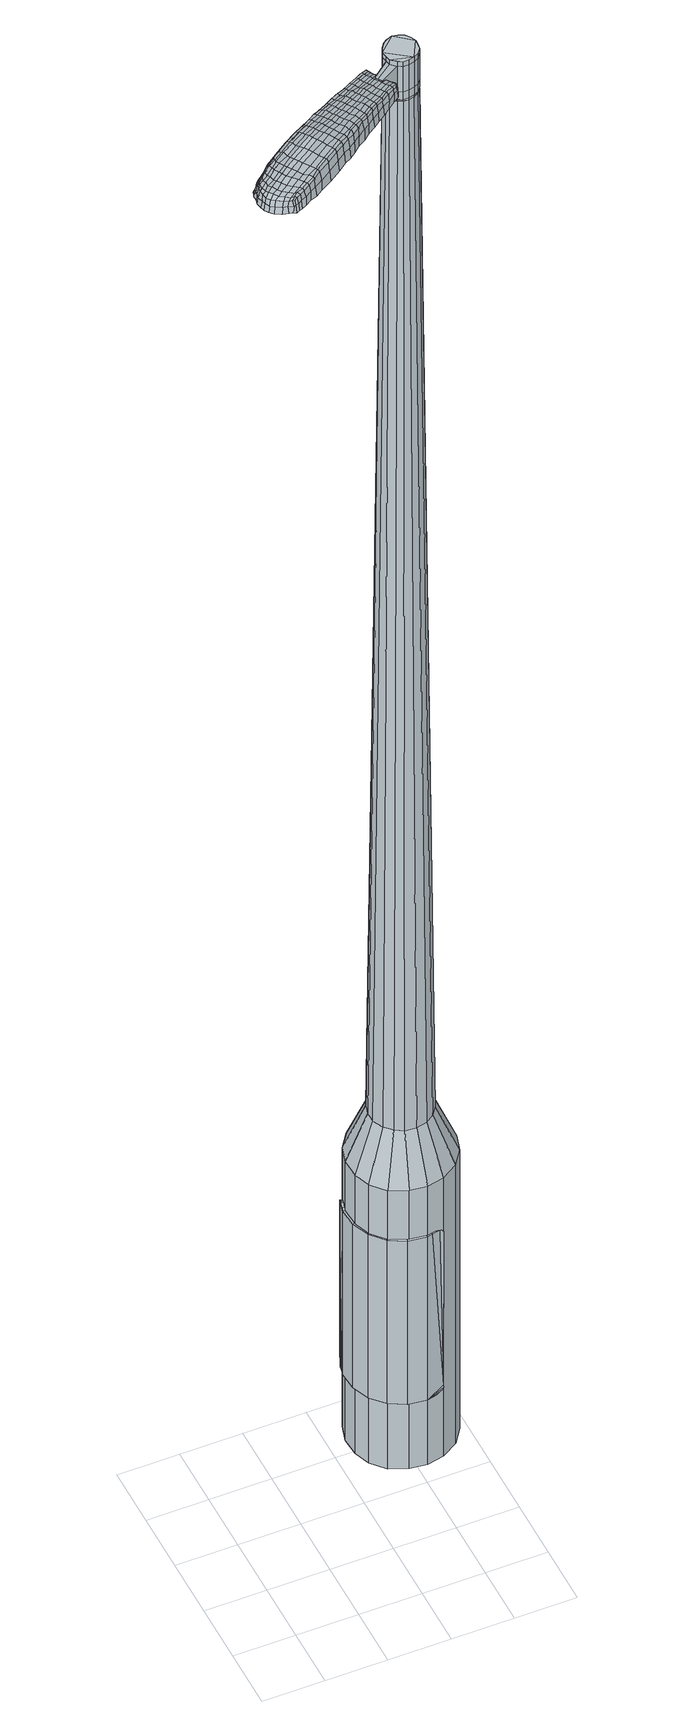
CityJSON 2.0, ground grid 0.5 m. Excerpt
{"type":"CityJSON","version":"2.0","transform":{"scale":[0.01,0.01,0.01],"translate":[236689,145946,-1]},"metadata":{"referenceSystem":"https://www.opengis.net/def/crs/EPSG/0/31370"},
"CityObjects":{
"object1":{"type":"GenericCityObject","attributes":{"cluster":700,"mean_distance_to_centroid":0.225,"new_centroid_x":236690.56,"new_centroid_y":145947.6,"mean_distance_to_camera":8.9,"H1":2.48,"H2":5.02,"Z_final":113.64,"cluster2":-1,"proj_x":236688.1,"proj_y":145943.85,"id_line":43641,"bearing_l":123.21,"distance":4.49,"orientation":"left","G_obj":213.21},"geometry":[{"type":"MultiSurface","lod":"2","boundaries":[[[0,1,2,3]],[[1,4,5,2]],[[4,6,7,5]],[[6,8,9,7]],[[8,10,11,9]],[[10,12,13,11]],[[12,14,15,13]],[[14,16,17,15]],[[16,18,19,17]],[[18,20,21,19]],[[20,22,23,21]],[[22,24,25,23]],[[24,26,27,25]],[[26,28,29,27]],[[28,30,31,29]],[[30,32,33,31]],[[32,34,35,33]],[[34,0,3,35]],[[36,37,38,39]],[[38,40,41,42]],[[41,43,42]],[[42,44,45,46]],[[45,47,46]],[[46,48,49,50]],[[49,51,50]],[[42,46,50,38]],[[50,52,39,38]],[[53,36,39]],[[2,5,7,35]],[[7,9,11,15]],[[11,13,15]],[[15,17,19,23]],[[19,21,23]],[[23,25,27,31]],[[27,29,31]],[[15,23,31,7]],[[31,33,35,7]],[[3,2,35]],[[1,0,54,55]],[[0,34,56,54]],[[34,32,57,56]],[[32,30,58,57]],[[30,28,59,58]],[[28,26,60,59]],[[26,24,61,60]],[[24,22,62,61]],[[22,20,63,62]],[[20,18,64,63]],[[18,16,65,64]],[[16,14,66,65]],[[14,12,67,66]],[[12,10,68,67]],[[10,8,69,68]],[[8,6,70,69]],[[6,4,71,70]],[[4,1,55,71]],[[55,54,72,73]],[[54,56,74,72]],[[56,57,75,74]],[[57,58,76,75]],[[58,59,77,76]],[[59,60,78,77]],[[60,61,79,78]],[[61,62,80,79]],[[62,63,81,80]],[[63,64,82,81]],[[64,65,83,82]],[[65,66,84,83]],[[66,67,85,84]],[[67,68,86,85]],[[68,69,87,86]],[[69,70,88,87]],[[70,71,89,88]],[[71,55,73,89]],[[90,91,92,73]],[[93,94,91,90]],[[95,96,94,93]],[[76,97,96,95]],[[77,98,97,76]],[[99,100,98,77]],[[101,102,100,99]],[[80,103,102,101]],[[104,105,103,80]],[[106,107,105,104]],[[108,109,107,106]],[[110,111,109,108]],[[112,113,111,110]],[[114,115,113,112]],[[116,117,115,114]],[[88,118,117,116]],[[119,120,118,88]],[[73,92,120,119]],[[121,122,123,124]],[[125,121,124,126]],[[127,125,126,128]],[[129,127,128,130]],[[131,129,130,132]],[[133,131,132,134]],[[135,133,134,136]],[[137,135,136,138]],[[139,137,138,140]],[[141,139,140,142]],[[143,141,142,144]],[[145,143,144,146]],[[147,145,146,148]],[[149,147,148,150]],[[151,149,150,152]],[[153,151,152,154]],[[72,90,73]],[[72,74,93,90]],[[74,75,95,93]],[[75,76,95]],[[78,99,77]],[[78,79,101,99]],[[79,80,101]],[[81,104,80]],[[81,82,106,104]],[[82,83,108,106]],[[83,84,110,108]],[[84,85,112,110]],[[85,86,114,112]],[[86,87,116,114]],[[87,88,116]],[[89,119,88]],[[89,73,119]],[[155,92,91]],[[156,120,92]],[[156,118,120]],[[157,117,118]],[[157,158,115,117]],[[158,159,113,115]],[[159,160,111,113]],[[160,161,109,111]],[[161,162,107,109]],[[162,163,105,107]],[[163,103,105]],[[164,102,103]],[[164,165,100,102]],[[165,98,100]],[[166,96,97]],[[166,167,94,96]],[[167,155,91,94]],[[39,52,153,168]],[[92,155,169,154]],[[53,39,168,122]],[[155,167,123,169]],[[36,53,122,121]],[[167,166,124,123]],[[37,36,121,125]],[[166,97,126,124]],[[38,37,125,127]],[[97,98,128,126]],[[40,38,127,129]],[[98,165,130,128]],[[41,40,129,131]],[[165,164,132,130]],[[43,41,131,133]],[[164,103,134,132]],[[42,43,133,135]],[[103,163,136,134]],[[44,42,135,137]],[[163,162,138,136]],[[45,44,137,139]],[[162,161,140,138]],[[47,45,139,141]],[[161,160,142,140]],[[46,47,141,143]],[[160,159,144,142]],[[48,46,143,145]],[[159,158,146,144]],[[49,48,145,147]],[[158,157,148,146]],[[51,49,147,149]],[[157,118,150,148]],[[50,51,149,151]],[[118,156,152,150]],[[52,50,151,153]],[[156,92,154,152]],[[153,154,170,171]],[[154,169,172,170]],[[169,123,173,172]],[[123,122,174,173]],[[122,168,175,174]],[[168,153,171,175]],[[176,177,178,179]],[[180,176,179,181]],[[176,180,182,183]],[[177,176,183,184]],[[185,186,187,188]],[[189,185,188,190]],[[185,189,191,192]],[[186,185,192,193]],[[194,195,196,197]],[[198,194,197,199]],[[194,198,200,201]],[[195,194,201,202]],[[203,204,205,206]],[[207,203,206,208]],[[203,207,209,210]],[[204,203,210,211]],[[212,213,214,215]],[[216,212,215,217]],[[212,216,218,219]],[[213,212,219,220]],[[221,222,223,224]],[[225,221,224,226]],[[221,225,227,228]],[[222,221,228,229]],[[230,231,232,233]],[[222,230,233,223]],[[230,222,229,234]],[[231,230,234,235]],[[236,237,238,239]],[[231,236,239,232]],[[236,231,235,240]],[[237,236,240,241]],[[242,180,181,243]],[[237,242,243,238]],[[242,237,241,244]],[[180,242,244,182]],[[245,246,247,248]],[[249,245,248,250]],[[245,249,251,252]],[[246,245,252,253]],[[254,255,256,257]],[[246,254,257,247]],[[254,246,253,258]],[[255,254,258,259]],[[260,261,262,263]],[[255,260,263,256]],[[260,255,259,264]],[[261,260,264,265]],[[266,267,268,269]],[[261,266,269,262]],[[266,261,265,270]],[[267,266,270,271]],[[272,177,184,273]],[[267,272,273,268]],[[272,267,271,274]],[[177,272,274,178]],[[275,276,277,278]],[[279,275,278,280]],[[275,279,281,282]],[[276,275,282,283]],[[284,285,286,287]],[[276,284,287,277]],[[284,276,283,288]],[[285,284,288,289]],[[290,291,292,293]],[[285,290,293,286]],[[290,285,289,294]],[[291,290,294,295]],[[296,189,190,297]],[[291,296,297,292]],[[296,291,295,298]],[[189,296,298,191]],[[299,300,301,302]],[[303,299,302,304]],[[299,303,305,306]],[[300,299,306,307]],[[308,309,310,311]],[[300,308,311,301]],[[308,300,307,312]],[[309,308,312,313]],[[314,315,316,317]],[[309,314,317,310]],[[314,309,313,318]],[[315,314,318,319]],[[320,321,322,323]],[[315,320,323,316]],[[320,315,319,324]],[[321,320,324,325]],[[326,186,193,327]],[[321,326,327,322]],[[326,321,325,328]],[[186,326,328,187]],[[329,215,214,330]],[[331,329,330,332]],[[329,331,333,334]],[[215,329,334,217]],[[335,331,332,336]],[[337,335,336,338]],[[335,337,339,340]],[[331,335,340,333]],[[341,337,338,342]],[[343,341,342,344]],[[341,343,345,346]],[[337,341,346,339]],[[347,343,344,348]],[[349,347,348,350]],[[347,349,351,352]],[[343,347,352,345]],[[353,349,350,354]],[[204,353,354,205]],[[353,204,211,355]],[[349,353,355,351]],[[356,357,202,201]],[[358,356,201,200]],[[356,358,359,360]],[[357,356,360,361]],[[362,363,361,360]],[[364,362,360,359]],[[362,364,365,366]],[[363,362,366,367]],[[368,369,367,366]],[[370,368,366,365]],[[368,370,371,372]],[[369,368,372,373]],[[374,375,373,372]],[[376,374,372,371]],[[374,376,209,207]],[[375,374,207,208]],[[377,378,379,380]],[[279,377,380,281]],[[377,279,280,381]],[[378,377,381,382]],[[383,198,199,384]],[[378,383,384,379]],[[383,378,382,385]],[[198,383,385,200]],[[386,387,388,389]],[[225,386,389,227]],[[386,225,226,390]],[[387,386,390,391]],[[392,393,394,395]],[[387,392,395,388]],[[392,387,391,396]],[[393,392,396,397]],[[398,195,202,399]],[[393,398,399,394]],[[398,393,397,400]],[[195,398,400,196]],[[401,402,403,404]],[[183,401,404,184]],[[401,183,182,405]],[[402,401,405,406]],[[407,408,409,410]],[[402,407,410,403]],[[407,402,406,411]],[[408,407,411,412]],[[413,206,205,414]],[[408,413,414,409]],[[413,408,412,415]],[[206,413,415,208]],[[416,417,418,419]],[[188,416,419,190]],[[416,188,187,420]],[[417,416,420,421]],[[422,210,209,423]],[[417,422,423,418]],[[422,417,421,424]],[[210,422,424,211]],[[425,426,427,428]],[[303,425,428,305]],[[425,303,304,429]],[[426,425,429,430]],[[431,216,217,432]],[[426,431,432,427]],[[431,426,430,433]],[[216,431,433,218]],[[434,435,436,437]],[[249,434,437,251]],[[434,249,250,438]],[[435,434,438,439]],[[440,441,442,443]],[[435,440,443,436]],[[440,435,439,444]],[[441,440,444,445]],[[446,213,220,447]],[[441,446,447,442]],[[446,441,445,448]],[[213,446,448,214]],[[449,450,439,438]],[[248,449,438,250]],[[449,248,247,451]],[[450,449,451,452]],[[453,454,445,444]],[[450,453,444,439]],[[453,450,452,455]],[[454,453,455,456]],[[457,330,214,448]],[[454,457,448,445]],[[457,454,456,458]],[[330,457,458,332]],[[459,460,461,462]],[[306,459,462,307]],[[459,306,305,428]],[[460,459,428,427]],[[463,334,333,464]],[[460,463,464,461]],[[463,460,427,432]],[[334,463,432,217]],[[465,466,452,451]],[[257,465,451,247]],[[465,257,256,467]],[[466,465,467,468]],[[469,470,456,455]],[[466,469,455,452]],[[469,466,468,471]],[[470,469,471,472]],[[473,336,332,458]],[[470,473,458,456]],[[473,470,472,474]],[[336,473,474,338]],[[475,476,477,478]],[[312,475,478,313]],[[475,312,307,462]],[[476,475,462,461]],[[479,340,339,480]],[[476,479,480,477]],[[479,476,461,464]],[[340,479,464,333]],[[481,482,468,467]],[[263,481,467,256]],[[481,263,262,483]],[[482,481,483,484]],[[485,486,472,471]],[[482,485,471,468]],[[485,482,484,487]],[[486,485,487,488]],[[489,342,338,474]],[[486,489,474,472]],[[489,486,488,490]],[[342,489,490,344]],[[491,492,493,494]],[[318,491,494,319]],[[491,318,313,478]],[[492,491,478,477]],[[495,346,345,496]],[[492,495,496,493]],[[495,492,477,480]],[[346,495,480,339]],[[497,498,484,483]],[[269,497,483,262]],[[497,269,268,499]],[[498,497,499,500]],[[501,502,488,487]],[[498,501,487,484]],[[501,498,500,503]],[[502,501,503,504]],[[505,348,344,490]],[[502,505,490,488]],[[505,502,504,506]],[[348,505,506,350]],[[507,508,509,510]],[[324,507,510,325]],[[507,324,319,494]],[[508,507,494,493]],[[511,352,351,512]],[[508,511,512,509]],[[511,508,493,496]],[[352,511,496,345]],[[513,514,500,499]],[[273,513,499,268]],[[513,273,184,404]],[[514,513,404,403]],[[515,516,504,503]],[[514,515,503,500]],[[515,514,403,410]],[[516,515,410,409]],[[517,354,350,506]],[[516,517,506,504]],[[517,516,409,414]],[[354,517,414,205]],[[518,519,421,420]],[[328,518,420,187]],[[518,328,325,510]],[[519,518,510,509]],[[520,355,211,424]],[[519,520,424,421]],[[520,519,509,512]],[[355,520,512,351]],[[521,522,382,381]],[[278,521,381,280]],[[521,278,277,523]],[[522,521,523,524]],[[525,358,200,385]],[[522,525,385,382]],[[525,522,524,526]],[[358,525,526,359]],[[527,528,529,530]],[[228,527,530,229]],[[527,228,227,389]],[[528,527,389,388]],[[531,532,533,534]],[[528,531,534,529]],[[531,528,388,395]],[[532,531,395,394]],[[535,357,361,536]],[[532,535,536,533]],[[535,532,394,399]],[[357,535,399,202]],[[537,538,524,523]],[[287,537,523,277]],[[537,287,286,539]],[[538,537,539,540]],[[541,364,359,526]],[[538,541,526,524]],[[541,538,540,542]],[[364,541,542,365]],[[543,544,545,546]],[[234,543,546,235]],[[543,234,229,530]],[[544,543,530,529]],[[547,548,549,550]],[[544,547,550,545]],[[547,544,529,534]],[[548,547,534,533]],[[551,363,367,552]],[[548,551,552,549]],[[551,548,533,536]],[[363,551,536,361]],[[553,554,540,539]],[[293,553,539,286]],[[553,293,292,555]],[[554,553,555,556]],[[557,370,365,542]],[[554,557,542,540]],[[557,554,556,558]],[[370,557,558,371]],[[559,560,561,562]],[[240,559,562,241]],[[559,240,235,546]],[[560,559,546,545]],[[563,564,565,566]],[[560,563,566,561]],[[563,560,545,550]],[[564,563,550,549]],[[567,369,373,568]],[[564,567,568,565]],[[567,564,549,552]],[[369,567,552,367]],[[569,570,556,555]],[[297,569,555,292]],[[569,297,190,419]],[[570,569,419,418]],[[571,376,371,558]],[[570,571,558,556]],[[571,570,418,423]],[[376,571,423,209]],[[572,573,406,405]],[[244,572,405,182]],[[572,244,241,562]],[[573,572,562,561]],[[574,575,412,411]],[[573,574,411,406]],[[574,573,561,566]],[[575,574,566,565]],[[576,375,208,415]],[[575,576,415,412]],[[576,575,565,568]],[[375,576,568,373]],[[577,578,579,580]],[[580,579,581,582]],[[583,581,579,584]],[[584,579,578,585]],[[586,587,588,589]],[[589,588,590,591]],[[592,590,588,593]],[[593,588,587,594]],[[595,596,597,598]],[[598,597,599,600]],[[601,599,597,602]],[[602,597,596,603]],[[604,605,606,607]],[[607,606,608,609]],[[610,608,606,611]],[[611,606,605,612]],[[613,614,615,616]],[[616,615,617,618]],[[619,617,615,620]],[[620,615,614,621]],[[622,623,624,625]],[[625,624,626,627]],[[628,626,624,629]],[[629,624,623,630]],[[631,632,633,634]],[[634,633,623,622]],[[630,623,633,635]],[[635,633,632,636]],[[637,638,639,640]],[[640,639,632,631]],[[636,632,639,641]],[[641,639,638,642]],[[582,581,643,644]],[[644,643,638,637]],[[642,638,643,645]],[[645,643,581,583]],[[646,647,648,649]],[[649,648,650,651]],[[652,650,648,653]],[[653,648,647,654]],[[655,656,657,658]],[[658,657,647,646]],[[654,647,657,659]],[[659,657,656,660]],[[661,662,663,664]],[[664,663,656,655]],[[660,656,663,665]],[[665,663,662,666]],[[667,668,669,670]],[[670,669,662,661]],[[666,662,669,671]],[[671,669,668,672]],[[585,578,673,674]],[[674,673,668,667]],[[672,668,673,675]],[[675,673,578,577]],[[676,677,678,679]],[[679,678,680,681]],[[682,680,678,683]],[[683,678,677,684]],[[685,686,687,688]],[[688,687,677,676]],[[684,677,687,689]],[[689,687,686,690]],[[691,692,693,694]],[[694,693,686,685]],[[690,686,693,695]],[[695,693,692,696]],[[591,590,697,698]],[[698,697,692,691]],[[696,692,697,699]],[[699,697,590,592]],[[700,701,702,703]],[[703,702,704,705]],[[706,704,702,707]],[[707,702,701,708]],[[709,710,711,712]],[[712,711,701,700]],[[708,701,711,713]],[[713,711,710,714]],[[715,716,717,718]],[[718,717,710,709]],[[714,710,717,719]],[[719,717,716,720]],[[721,722,723,724]],[[724,723,716,715]],[[720,716,723,725]],[[725,723,722,726]],[[594,587,727,728]],[[728,727,722,721]],[[726,722,727,729]],[[729,727,587,586]],[[613,616,730,731]],[[731,730,732,733]],[[734,732,730,735]],[[735,730,616,618]],[[733,732,736,737]],[[737,736,738,739]],[[740,738,736,741]],[[741,736,732,734]],[[739,738,742,743]],[[743,742,744,745]],[[746,744,742,747]],[[747,742,738,740]],[[745,744,748,749]],[[749,748,750,751]],[[752,750,748,753]],[[753,748,744,746]],[[751,750,754,755]],[[755,754,605,604]],[[612,605,754,756]],[[756,754,750,752]],[[603,757,758,602]],[[602,758,759,601]],[[760,759,758,761]],[[761,758,757,762]],[[762,763,764,761]],[[761,764,765,760]],[[766,765,764,767]],[[767,764,763,768]],[[768,769,770,767]],[[767,770,771,766]],[[772,771,770,773]],[[773,770,769,774]],[[774,775,776,773]],[[773,776,777,772]],[[610,777,776,608]],[[608,776,775,609]],[[778,779,780,781]],[[781,780,680,682]],[[681,680,780,782]],[[782,780,779,783]],[[600,599,784,785]],[[785,784,779,778]],[[783,779,784,786]],[[786,784,599,601]],[[787,788,789,790]],[[790,789,626,628]],[[627,626,789,791]],[[791,789,788,792]],[[793,794,795,796]],[[796,795,788,787]],[[792,788,795,797]],[[797,795,794,798]],[[603,596,799,800]],[[800,799,794,793]],[[798,794,799,801]],[[801,799,596,595]],[[802,803,804,805]],[[805,804,584,585]],[[583,584,804,806]],[[806,804,803,807]],[[808,809,810,811]],[[811,810,803,802]],[[807,803,810,812]],[[812,810,809,813]],[[604,607,814,815]],[[815,814,809,808]],[[813,809,814,816]],[[816,814,607,609]],[[817,818,819,820]],[[820,819,589,591]],[[586,589,819,821]],[[821,819,818,822]],[[610,611,823,824]],[[824,823,818,817]],[[822,818,823,825]],[[825,823,611,612]],[[826,827,828,829]],[[829,828,704,706]],[[705,704,828,830]],[[830,828,827,831]],[[618,617,832,833]],[[833,832,827,826]],[[831,827,832,834]],[[834,832,617,619]],[[835,836,650,837]],[[837,650,652]],[[651,650,838]],[[838,650,836,839]],[[840,841,842,843]],[[843,842,836,835]],[[839,836,842,844]],[[844,842,841,845]],[[621,614,846,847]],[[847,846,841,840]],[[845,841,846,848]],[[848,846,614,613]],[[839,849,838]],[[838,849,649,651]],[[646,649,849,850]],[[850,849,851]],[[845,852,853,844]],[[844,853,849,839]],[[851,849,853,854]],[[854,853,852,855]],[[613,731,856,848]],[[848,856,852,845]],[[855,852,856,857]],[[857,856,731,733]],[[858,859,860,861]],[[861,860,707,708]],[[706,707,860,829]],[[829,860,859,826]],[[734,735,862,863]],[[863,862,859,858]],[[826,859,862,833]],[[833,862,735,618]],[[851,864,865,850]],[[850,865,658,646]],[[655,658,865,866]],[[866,865,864,867]],[[855,868,869,854]],[[854,869,864,851]],[[867,864,869,870]],[[870,869,868,871]],[[733,737,872,857]],[[857,872,868,855]],[[871,868,872,873]],[[873,872,737,739]],[[874,875,876,877]],[[877,876,713,714]],[[708,713,876,861]],[[861,876,875,858]],[[740,741,878,879]],[[879,878,875,874]],[[858,875,878,863]],[[863,878,741,734]],[[867,880,866]],[[866,880,664,655]],[[661,664,880,881]],[[881,880,882]],[[871,883,884,870]],[[870,884,880,867]],[[882,880,884,885]],[[885,884,883,886]],[[739,743,887,873]],[[873,887,883,871]],[[886,883,887,888]],[[888,887,743,745]],[[889,890,891,892]],[[892,891,719,720]],[[714,719,891,877]],[[877,891,890,874]],[[746,747,893,894]],[[894,893,890,889]],[[874,890,893,879]],[[879,893,747,740]],[[882,895,896,881]],[[881,896,670,661]],[[667,670,896,897]],[[897,896,895,898]],[[886,899,900,885]],[[885,900,895,882]],[[898,895,900,901]],[[901,900,899,902]],[[745,749,903,888]],[[888,903,899,886]],[[902,899,903,904]],[[904,903,749,751]],[[905,906,907,908]],[[908,907,725,726]],[[720,725,907,892]],[[892,907,906,889]],[[752,753,909,910]],[[910,909,906,905]],[[889,906,909,894]],[[894,909,753,746]],[[898,911,912,897]],[[897,912,674,667]],[[585,674,912,805]],[[805,912,911,802]],[[902,913,914,901]],[[901,914,911,898]],[[802,911,914,811]],[[811,914,913,808]],[[751,755,915,904]],[[904,915,913,902]],[[808,913,915,815]],[[815,915,755,604]],[[822,916,917,821]],[[821,917,729,586]],[[726,729,917,908]],[[908,917,916,905]],[[612,756,918,825]],[[825,918,916,822]],[[905,916,918,910]],[[910,918,756,752]],[[783,919,920,782]],[[782,920,679,681]],[[676,679,920,921]],[[921,920,919,922]],[[601,759,923,786]],[[786,923,919,783]],[[922,919,923,924]],[[924,923,759,760]],[[925,926,927,928]],[[928,927,629,630]],[[628,629,927,790]],[[790,927,926,787]],[[929,930,931,932]],[[932,931,926,925]],[[787,926,931,796]],[[796,931,930,793]],[[762,757,933,934]],[[934,933,930,929]],[[793,930,933,800]],[[800,933,757,603]],[[922,935,936,921]],[[921,936,688,676]],[[685,688,936,937]],[[937,936,935,938]],[[760,765,939,924]],[[924,939,935,922]],[[938,935,939,940]],[[940,939,765,766]],[[941,942,943,944]],[[944,943,635,636]],[[630,635,943,928]],[[928,943,942,925]],[[945,946,947,948]],[[948,947,942,941]],[[925,942,947,932]],[[932,947,946,929]],[[768,763,949,950]],[[950,949,946,945]],[[929,946,949,934]],[[934,949,763,762]],[[938,951,952,937]],[[937,952,694,685]],[[691,694,952,953]],[[953,952,951,954]],[[766,771,955,940]],[[940,955,951,938]],[[954,951,955,956]],[[956,955,771,772]],[[957,958,959,960]],[[960,959,641,642]],[[636,641,959,944]],[[944,959,958,941]],[[961,962,963,964]],[[964,963,958,957]],[[941,958,963,948]],[[948,963,962,945]],[[774,769,965,966]],[[966,965,962,961]],[[945,962,965,950]],[[950,965,769,768]],[[954,967,968,953]],[[953,968,698,691]],[[591,698,968,820]],[[820,968,967,817]],[[772,777,969,956]],[[956,969,967,954]],[[817,967,969,824]],[[824,969,777,610]],[[807,970,971,806]],[[806,971,645,583]],[[642,645,971,960]],[[960,971,970,957]],[[813,972,973,812]],[[812,973,970,807]],[[957,970,973,964]],[[964,973,972,961]],[[609,775,974,816]],[[816,974,972,813]],[[961,972,974,966]],[[966,974,775,774]],[[577,580,179,178]],[[580,582,181,179]],[[592,593,192,191]],[[593,594,193,192]],[[595,598,197,196]],[[598,600,199,197]],[[619,620,219,218]],[[620,621,220,219]],[[622,625,224,223]],[[625,627,226,224]],[[631,634,233,232]],[[634,622,223,233]],[[637,640,239,238]],[[640,631,232,239]],[[582,644,243,181]],[[644,637,238,243]],[[652,653,252,251]],[[653,654,253,252]],[[654,659,258,253]],[[659,660,259,258]],[[660,665,264,259]],[[665,666,265,264]],[[666,671,270,265]],[[671,672,271,270]],[[672,675,274,271]],[[675,577,178,274]],[[682,683,282,281]],[[683,684,283,282]],[[684,689,288,283]],[[689,690,289,288]],[[690,695,294,289]],[[695,696,295,294]],[[696,699,298,295]],[[699,592,191,298]],[[700,703,302,301]],[[703,705,304,302]],[[709,712,311,310]],[[712,700,301,311]],[[715,718,317,316]],[[718,709,310,317]],[[721,724,323,322]],[[724,715,316,323]],[[594,728,327,193]],[[728,721,322,327]],[[778,781,380,379]],[[781,682,281,380]],[[600,785,384,199]],[[785,778,379,384]],[[627,791,390,226]],[[791,792,391,390]],[[792,797,396,391]],[[797,798,397,396]],[[798,801,400,397]],[[801,595,196,400]],[[705,830,429,304]],[[830,831,430,429]],[[831,834,433,430]],[[834,619,218,433]],[[835,837,437,436]],[[837,652,251,437]],[[840,843,443,442]],[[843,835,436,443]],[[621,847,447,220]],[[847,840,442,447]],[[975,976,977,978]],[[979,980,978,977]],[[981,982,983,984]],[[985,986,987,988]],[[976,989,990,977]],[[991,979,977,990]],[[992,981,984,993]],[[994,995,986,985]],[[989,996,997,990]],[[997,998,991,990]],[[999,992,993,1000]],[[1001,995,994,1002]],[[996,1003,1004,997]],[[1004,1005,998,997]],[[1006,999,1000,1007]],[[1008,1001,1002,1009]],[[1010,1011,1012,1013]],[[1014,1015,1011,1010]],[[1014,1016,1017,1015]],[[1016,1018,1019,1017]],[[1020,1021,1022,1023]],[[1024,1025,1021,1020]],[[1026,1027,1025,1024]],[[1028,1029,1027,1026]],[[1023,1012,1011,1020]],[[1020,1011,1015,1024]],[[1015,1017,1026,1024]],[[1017,1019,1028,1026]],[[984,983,980,979]],[[993,984,979,991]],[[998,1000,993,991]],[[1005,1007,1000,998]],[[985,988,982,981]],[[994,985,981,992]],[[1002,994,992,999]],[[1009,1002,999,1006]],[[986,1010,1013,987]],[[995,1014,1010,986]],[[1016,1014,995,1001]],[[1018,1016,1001,1008]],[[1030,1031,1032,1033]],[[1032,1034,1035,1036]],[[1032,1036,1037,1038]],[[1032,1038,1033]],[[1039,1030,1033,1040]],[[1041,1040,1033,1042]],[[1043,1042,1033]],[[1044,1032,1031,1045]],[[1046,1044,1045,1047]],[[1048,1046,1047,1049]],[[1050,1048,1049,1051]],[[1052,1050,1051,1053]],[[1053,1054,1055,1056]],[[1053,1056,1057,1058]],[[1053,1058,1059,1060]],[[1059,1061,1062,1063]],[[1059,1063,1064,1065]],[[1059,1065,1060]],[[1053,1060,1052]],[[1066,1067,1031,1030]],[[1068,1069,1034,1032]],[[1070,1071,1043,1033]],[[1067,1072,1045,1031]],[[1073,1068,1032,1044]],[[1072,1074,1047,1045]],[[1075,1073,1044,1046]],[[1074,1076,1049,1047]],[[1077,1075,1046,1048]],[[1076,1078,1051,1049]],[[1079,1077,1048,1050]],[[1078,1080,1053,1051]],[[1081,1079,1050,1052]],[[1080,1082,1054,1053]],[[1083,1084,1061,1059]],[[1085,1081,1052,1060]],[[1055,1054,1082,1086]],[[1056,1055,1086,1087]],[[1057,1056,1087,1088]],[[1058,1057,1088,1089]],[[1059,1058,1089,1083]],[[1090,1066,1030,1039]],[[1091,1090,1039,1040]],[[1092,1091,1040,1041]],[[1093,1092,1041,1042]],[[1071,1093,1042,1043]],[[1035,1034,1069,1094]],[[1062,1061,1084,1095]],[[1036,1035,1094,1096]],[[1037,1036,1096,1097]],[[1038,1037,1097,1098]],[[1033,1038,1098,1070]],[[1063,1062,1095,1099]],[[1064,1063,1099,1100]],[[1065,1064,1100,1101]],[[1060,1065,1101,1085]]]}]}
},
"vertices":[
[120,135,384],[115,148,384],[115,148,96],[120,135,96],[114,163,384],[114,163,96],[118,177,384],[118,177,96],[127,189,384],[127,189,96],[139,197,384],[139,197,96],[153,200,384],[153,200,96],[168,199,384],[168,199,96],[181,192,384],[181,192,96],[191,181,384],[191,181,96],[197,168,384],[197,168,96],[198,153,384],[198,153,96],[194,139,384],[194,139,96],[185,127,384],[185,127,96],[172,119,384],[172,119,96],[158,116,384],[158,116,96],[144,118,384],[144,118,96],[130,124,384],[130,124,96],[152,145,1524],[156,145,1524],[161,146,1524],[144,151,1524],[165,148,1524],[168,152,1524],[169,161,1524],[169,157,1524],[167,165,1524],[164,169,1524],[155,172,1524],[160,171,1524],[150,170,1524],[147,168,1524],[142,160,1524],[144,164,1524],[143,155,1524],[148,147,1524],[135,144,429],[131,152,429],[141,138,429],[148,134,429],[157,133,429],[166,135,429],[173,140,429],[178,147,429],[181,155,429],[180,164,429],[177,172,429],[171,178,429],[163,182,429],[154,183,429],[146,181,429],[138,176,429],[133,169,429],[131,161,429],[144,151,1483],[143,155,1483],[148,147,1483],[152,145,1483],[156,145,1483],[161,146,1483],[165,148,1483],[168,152,1483],[169,157,1483],[169,161,1483],[167,165,1483],[164,169,1483],[160,171,1483],[155,172,1483],[150,170,1483],[147,168,1483],[144,164,1483],[142,160,1483],[145,151,1483],[145,151,1485],[143,155,1485],[148,148,1483],[148,148,1485],[152,146,1483],[152,146,1485],[156,145,1485],[161,146,1485],[165,149,1483],[165,149,1485],[167,152,1483],[167,152,1485],[169,157,1485],[168,161,1483],[168,161,1485],[166,165,1483],[166,165,1485],[163,168,1483],[163,168,1485],[159,170,1483],[159,170,1485],[155,171,1483],[155,171,1485],[151,170,1483],[151,170,1485],[147,167,1483],[147,167,1485],[144,164,1485],[143,160,1483],[143,160,1485],[152,145,1519],[148,147,1519],[148,147,1493],[152,145,1493],[156,145,1519],[156,145,1493],[161,146,1519],[161,146,1493],[165,148,1519],[165,148,1493],[168,152,1519],[168,152,1493],[169,157,1519],[169,157,1493],[169,161,1519],[169,161,1493],[167,165,1519],[167,165,1493],[164,169,1519],[164,169,1493],[160,171,1519],[160,171,1493],[155,172,1519],[155,172,1493],[150,170,1519],[150,170,1493],[147,168,1519],[147,168,1493],[144,164,1519],[144,164,1493],[142,160,1519],[142,160,1493],[143,155,1519],[143,155,1493],[144,151,1485],[142,160,1485],[147,168,1485],[150,170,1485],[155,172,1485],[160,171,1485],[164,169,1485],[167,165,1485],[169,161,1485],[168,152,1485],[165,148,1485],[152,145,1485],[148,147,1485],[144,151,1519],[144,151,1493],[127,143,1513],[127,143,1518],[129,141,1513],[131,138,1513],[131,138,1518],[129,141,1518],[56,116,1519],[62,120,1518],[60,121,1509],[54,117,1510],[49,112,1519],[47,112,1510],[50,111,1526],[58,116,1525],[64,119,1525],[77,84,1519],[83,88,1518],[83,90,1525],[77,86,1525],[70,79,1519],[70,81,1526],[70,77,1510],[77,82,1510],[83,86,1509],[6,58,1519],[4,62,1519],[3,61,1513],[5,58,1513],[9,56,1519],[8,55,1513],[10,57,1524],[7,59,1524],[5,62,1524],[68,99,1530],[74,103,1529],[72,106,1529],[66,102,1530],[60,94,1531],[58,97,1531],[63,91,1530],[70,96,1530],[76,100,1529],[135,143,1512],[134,146,1512],[133,145,1517],[134,143,1517],[137,141,1512],[136,140,1517],[136,140,1506],[135,143,1506],[133,145,1506],[7,83,1519],[10,85,1519],[8,85,1512],[6,83,1512],[6,81,1518],[4,82,1512],[7,81,1522],[8,82,1523],[11,84,1524],[14,88,1519],[18,91,1519],[16,92,1512],[12,89,1512],[15,87,1524],[19,91,1525],[23,95,1519],[29,99,1519],[27,100,1511],[21,95,1511],[24,94,1526],[31,99,1526],[39,106,1519],[37,106,1510],[40,105,1526],[120,153,1513],[114,149,1513],[115,149,1518],[121,153,1517],[125,156,1512],[125,155,1516],[124,156,1506],[119,154,1507],[112,150,1507],[107,146,1514],[101,142,1515],[102,141,1520],[108,145,1519],[106,146,1507],[99,142,1507],[94,138,1515],[88,135,1516],[89,134,1522],[95,138,1521],[92,139,1508],[86,135,1508],[81,131,1517],[75,127,1517],[76,126,1524],[83,130,1523],[79,131,1508],[73,128,1509],[68,124,1518],[70,123,1524],[67,124,1509],[26,52,1519],[29,54,1519],[29,55,1524],[26,54,1523],[24,52,1518],[24,53,1522],[24,50,1512],[26,51,1512],[29,52,1512],[34,56,1519],[39,59,1519],[38,60,1525],[33,57,1524],[33,54,1512],[38,57,1512],[44,62,1519],[51,66,1519],[50,68,1526],[44,63,1526],[44,60,1511],[50,64,1511],[60,72,1519],[60,74,1526],[60,70,1510],[137,128,1513],[131,123,1513],[130,122,1507],[136,126,1507],[141,131,1512],[141,130,1506],[140,131,1516],[137,129,1517],[131,125,1518],[124,119,1514],[118,114,1515],[118,113,1507],[124,117,1507],[124,120,1519],[118,116,1520],[112,110,1515],[106,105,1516],[106,104,1508],[112,108,1508],[112,111,1521],[106,107,1522],[101,101,1517],[95,97,1517],[94,95,1509],[100,99,1508],[100,103,1523],[95,98,1524],[89,92,1518],[88,90,1509],[89,94,1524],[130,140,1519],[128,142,1519],[124,136,1520],[122,138,1520],[125,133,1520],[131,137,1519],[117,132,1522],[116,134,1522],[111,128,1523],[110,130,1523],[113,125,1523],[119,129,1521],[105,123,1524],[103,126,1524],[99,119,1525],[97,122,1525],[101,117,1525],[107,121,1524],[93,115,1526],[91,118,1526],[86,111,1527],[85,114,1527],[88,108,1527],[94,112,1526],[80,107,1528],[79,110,1528],[82,104,1528],[10,61,1527],[8,64,1527],[13,58,1526],[17,61,1527],[14,63,1528],[12,67,1528],[19,67,1529],[17,70,1529],[22,64,1528],[28,68,1530],[25,71,1530],[23,74,1530],[31,75,1531],[29,78,1531],[34,72,1530],[41,77,1531],[39,80,1531],[37,83,1531],[50,87,1531],[48,90,1531],[52,84,1531],[22,51,1518],[18,52,1519],[18,51,1513],[21,50,1513],[22,53,1523],[19,53,1523],[14,53,1519],[13,52,1513],[15,54,1524],[4,79,1518],[3,76,1518],[5,77,1523],[6,79,1523],[3,79,1513],[2,77,1513],[3,73,1519],[2,69,1519],[4,70,1524],[4,73,1523],[2,73,1513],[1,69,1513],[3,65,1519],[4,66,1524],[2,65,1513],[59,114,1528],[60,113,1528],[66,116,1528],[65,118,1527],[51,110,1528],[52,108,1529],[61,110,1529],[63,107,1530],[69,111,1529],[67,114,1528],[54,106,1529],[55,103,1530],[64,105,1530],[71,109,1529],[57,100,1531],[76,87,1528],[75,89,1529],[68,84,1529],[69,82,1528],[82,91,1527],[81,93,1528],[73,92,1529],[65,87,1530],[79,96,1528],[142,133,1512],[141,135,1512],[140,135,1517],[141,133,1517],[142,132,1506],[141,134,1506],[139,138,1512],[138,137,1517],[139,137,1506],[127,156,1512],[128,154,1512],[127,155,1506],[126,156,1506],[127,155,1517],[128,153,1517],[130,152,1512],[131,150,1512],[130,150,1506],[129,152,1506],[129,151,1517],[130,149,1517],[133,148,1512],[132,148,1506],[132,147,1517],[122,152,1519],[123,150,1519],[116,148,1520],[117,147,1520],[124,148,1519],[126,146,1519],[118,145,1520],[119,142,1520],[127,144,1519],[121,140,1520],[136,130,1519],[135,132,1519],[129,127,1520],[130,126,1520],[133,134,1519],[127,130,1520],[109,144,1521],[110,143,1521],[103,140,1522],[104,139,1522],[112,141,1521],[113,138,1521],[105,137,1522],[107,135,1523],[114,136,1522],[108,132,1523],[124,121,1521],[123,123,1521],[117,119,1522],[118,117,1522],[121,126,1521],[115,122,1522],[96,137,1523],[97,135,1523],[90,133,1524],[91,131,1524],[99,133,1523],[100,131,1524],[92,129,1525],[94,127,1525],[102,128,1524],[96,124,1525],[112,113,1523],[111,115,1523],[105,110,1524],[106,108,1524],[109,118,1524],[103,113,1525],[84,129,1525],[85,128,1525],[77,125,1526],[78,124,1526],[86,125,1526],[88,123,1526],[80,122,1527],[81,119,1527],[89,120,1526],[83,116,1527],[100,104,1525],[99,106,1525],[93,102,1526],[94,100,1526],[97,109,1526],[91,105,1527],[71,122,1527],[72,120,1527],[74,118,1527],[75,115,1528],[77,112,1528],[88,96,1527],[87,97,1527],[85,101,1528],[24,54,1525],[21,54,1525],[27,56,1526],[25,56,1526],[17,56,1526],[21,58,1527],[8,80,1525],[7,78,1525],[10,80,1526],[11,82,1525],[6,75,1525],[6,71,1526],[10,74,1527],[9,77,1526],[7,67,1526],[10,70,1527],[32,58,1526],[30,59,1527],[37,61,1527],[35,62,1528],[26,61,1528],[32,65,1529],[15,86,1526],[14,83,1527],[19,87,1528],[20,89,1527],[14,80,1527],[15,77,1528],[20,81,1529],[20,84,1528],[16,73,1528],[22,77,1530],[43,64,1528],[41,66,1529],[49,69,1528],[48,70,1529],[37,68,1529],[45,73,1530],[25,93,1528],[25,91,1528],[32,95,1529],[31,97,1528],[25,88,1529],[26,85,1530],[34,89,1530],[33,93,1530],[28,81,1530],[35,86,1531],[59,75,1529],[58,77,1529],[55,80,1530],[41,104,1528],[42,102,1529],[43,99,1530],[44,96,1530],[46,93,1531],[61,119,1509],[63,118,1518],[57,115,1518],[55,115,1509],[50,110,1519],[48,111,1510],[51,109,1525],[59,114,1525],[65,117,1525],[82,91,1525],[82,90,1518],[76,86,1518],[76,87,1525],[69,81,1519],[69,82,1525],[69,79,1510],[76,84,1509],[81,88,1509],[5,62,1513],[6,63,1519],[8,60,1519],[7,59,1513],[11,57,1519],[10,57,1513],[12,58,1524],[9,61,1524],[7,63,1524],[72,106,1528],[74,103,1528],[68,99,1529],[66,102,1529],[60,94,1529],[58,97,1529],[62,91,1529],[70,96,1529],[76,100,1528],[131,144,1516],[132,144,1512],[134,142,1512],[133,142,1516],[135,140,1512],[134,139,1516],[135,139,1506],[133,142,1506],[131,144,1506],[10,84,1512],[11,83,1519],[9,81,1518],[7,82,1512],[7,80,1518],[6,80,1512],[8,79,1522],[10,81,1523],[12,83,1523],[18,90,1512],[19,90,1519],[15,86,1519],[13,87,1512],[16,86,1524],[21,89,1525],[29,98,1511],[30,98,1519],[24,93,1519],[22,94,1511],[25,93,1525],[32,97,1526],[40,104,1519],[38,104,1510],[41,103,1526],[116,147,1518],[114,148,1513],[121,151,1513],[122,151,1517],[126,154,1512],[125,153,1515],[124,154,1506],[120,152,1506],[113,148,1507],[103,140,1520],[101,140,1514],[108,144,1514],[109,143,1519],[106,144,1507],[100,141,1507],[90,132,1522],[88,133,1516],[95,137,1515],[96,136,1521],[93,137,1508],[87,133,1508],[77,125,1523],[76,125,1517],[82,129,1516],[84,128,1522],[80,130,1508],[74,126,1508],[69,122,1517],[71,121,1524],[68,122,1509],[28,57,1523],[28,56,1519],[26,54,1518],[25,55,1523],[24,54,1518],[24,55,1522],[24,52,1512],[26,53,1512],[28,54,1512],[38,62,1525],[38,61,1519],[33,58,1519],[32,59,1524],[33,56,1512],[38,59,1512],[49,69,1526],[49,68,1519],[43,64,1519],[43,65,1525],[43,62,1511],[49,66,1511],[59,74,1519],[59,76,1526],[59,72,1510],[129,123,1507],[129,125,1513],[135,129,1513],[135,128,1506],[139,132,1512],[139,131,1506],[138,133,1515],[135,130,1517],[129,126,1518],[117,114,1507],[117,116,1514],[123,120,1514],[123,119,1507],[123,122,1519],[117,117,1520],[105,105,1508],[105,107,1516],[111,111,1515],[111,110,1508],[111,113,1521],[105,108,1522],[93,96,1508],[93,98,1517],[99,103,1516],[99,101,1508],[99,104,1522],[93,100,1523],[87,94,1517],[87,92,1509],[87,96,1524],[129,139,1518],[128,141,1518],[123,135,1519],[122,138,1519],[125,133,1519],[131,137,1518],[117,131,1520],[115,134,1520],[111,127,1521],[109,130,1521],[112,125,1521],[119,129,1520],[104,123,1523],[103,126,1523],[98,119,1524],[97,121,1524],[100,116,1524],[106,121,1523],[92,115,1525],[91,117,1525],[86,111,1526],[84,113,1526],[88,108,1526],[94,112,1525],[80,107,1527],[78,109,1527],[82,104,1527],[9,65,1526],[11,62,1526],[14,59,1525],[17,61,1526],[14,64,1526],[12,67,1526],[18,70,1528],[20,67,1528],[22,65,1527],[28,68,1528],[26,71,1529],[24,74,1529],[30,78,1530],[31,75,1530],[34,72,1529],[41,77,1530],[39,80,1530],[37,83,1530],[48,90,1530],[50,87,1530],[52,84,1530],[19,53,1513],[19,54,1518],[22,53,1518],[22,52,1512],[22,55,1523],[20,55,1523],[15,55,1519],[14,54,1513],[16,56,1523],[7,76,1523],[6,76,1518],[6,78,1518],[8,78,1523],[5,79,1512],[4,76,1512],[6,70,1523],[4,69,1519],[5,73,1519],[6,73,1523],[4,73,1513],[4,69,1513],[5,66,1519],[6,66,1524],[4,65,1513],[66,116,1527],[60,112,1527],[59,113,1527],[65,117,1526],[52,109,1527],[53,107,1528],[69,111,1528],[63,107,1528],[61,110,1528],[67,113,1527],[54,105,1528],[55,102,1529],[64,104,1529],[70,108,1528],[57,99,1529],[67,84,1528],[74,89,1527],[75,88,1527],[68,83,1527],[81,92,1526],[80,93,1527],[72,93,1528],[65,88,1528],[78,97,1527],[138,134,1516],[139,134,1512],[140,133,1512],[139,133,1516],[140,132,1506],[139,133,1506],[137,137,1512],[136,136,1516],[137,136,1506],[125,153,1506],[126,153,1512],[125,154,1506],[126,153,1516],[126,152,1516],[128,149,1506],[129,149,1512],[128,151,1512],[127,151,1506],[127,150,1516],[129,148,1516],[131,147,1512],[130,146,1506],[130,146,1516],[122,150,1518],[116,147,1519],[116,146,1519],[125,146,1518],[124,148,1518],[118,144,1519],[119,142,1519],[126,144,1518],[120,140,1519],[128,127,1519],[134,131,1518],[135,131,1518],[129,126,1519],[132,134,1518],[127,130,1519],[110,142,1520],[110,143,1520],[103,139,1521],[104,138,1521],[113,138,1520],[111,140,1520],[105,136,1521],[106,134,1521],[114,136,1520],[108,132,1521],[116,119,1521],[122,123,1520],[123,122,1520],[117,118,1521],[120,126,1520],[114,122,1521],[97,135,1522],[90,132,1523],[91,131,1523],[100,130,1522],[98,132,1522],[92,129,1523],[94,126,1524],[101,128,1523],[95,124,1524],[104,110,1523],[110,114,1522],[111,113,1522],[105,109,1523],[108,117,1522],[102,113,1523],[85,127,1524],[84,128,1524],[78,124,1525],[78,123,1525],[87,122,1525],[86,125,1524],[80,121,1525],[81,118,1526],[89,120,1525],[83,116,1526],[92,102,1525],[98,106,1524],[99,105,1524],[93,101,1525],[96,109,1524],[90,105,1525],[72,119,1526],[72,120,1526],[75,115,1527],[73,117,1526],[77,112,1527],[86,98,1526],[87,96,1526],[84,101,1526],[22,56,1524],[24,56,1524],[27,57,1525],[25,57,1525],[18,57,1525],[21,59,1525],[11,80,1525],[9,77,1524],[9,79,1524],[12,82,1525],[11,73,1526],[8,71,1525],[8,74,1524],[11,77,1525],[8,68,1525],[11,70,1526],[30,60,1526],[32,60,1526],[37,63,1526],[35,63,1527],[26,62,1526],[32,66,1527],[20,87,1527],[15,83,1526],[16,85,1526],[21,88,1526],[21,80,1528],[15,77,1527],[15,80,1526],[21,84,1527],[16,73,1527],[22,77,1528],[40,67,1527],[42,66,1527],[49,70,1527],[47,71,1528],[37,69,1528],[44,74,1529],[32,95,1528],[26,90,1527],[26,92,1527],[32,96,1527],[34,89,1529],[27,84,1529],[26,87,1528],[33,92,1528],[28,81,1529],[35,86,1530],[57,78,1528],[59,77,1528],[55,81,1529],[42,101,1528],[42,102,1528],[45,96,1529],[43,98,1529],[46,93,1530],[125,154,1508],[128,149,1508],[100,132,1509],[96,138,1509],[82,121,1510],[77,128,1510],[49,99,1512],[43,107,1512],[59,117,1511],[64,109,1511],[33,90,1513],[22,82,1514],[18,89,1514],[28,97,1513],[132,143,1508],[105,125,1509],[87,113,1510],[54,92,1512],[69,102,1511],[39,82,1513],[27,74,1514],[136,137,1508],[109,119,1509],[91,106,1510],[59,84,1512],[74,94,1511],[32,67,1514],[44,74,1513],[139,132,1508],[113,112,1509],[96,99,1510],[64,76,1512],[79,86,1511],[37,60,1514],[49,66,1513],[11,74,1514],[8,70,1514],[4,76,1514],[7,81,1514],[16,67,1514],[12,64,1514],[21,60,1514],[16,59,1514],[25,53,1514],[20,53,1514],[6,66,1515],[5,61,1515],[4,62,1515],[3,69,1515],[8,62,1515],[6,60,1515],[11,58,1515],[6,59,1515],[13,55,1515],[7,58,1515],[161,115,334],[157,114,334],[157,114,165],[171,118,171],[161,115,165],[165,116,165],[168,117,166],[170,117,167],[171,117,169],[165,116,334],[168,117,333],[170,117,332],[171,117,331],[171,118,328],[142,116,165],[142,116,334],[129,123,165],[129,123,334],[119,134,165],[119,134,334],[113,148,165],[113,148,334],[112,163,165],[112,163,334],[113,167,334],[114,171,334],[115,173,333],[116,175,332],[116,177,331],[116,177,328],[113,167,165],[116,177,171],[116,177,169],[116,175,167],[115,173,166],[114,171,165],[161,118,334],[157,117,334],[157,117,165],[161,118,165],[170,120,171],[170,120,328],[143,119,334],[143,119,165],[131,126,334],[131,126,165],[121,136,334],[121,136,165],[116,149,334],[116,149,165],[115,163,334],[115,163,165],[116,166,334],[119,176,328],[119,176,171],[116,166,165],[117,170,334],[118,173,333],[118,175,332],[119,176,331],[164,119,334],[167,120,333],[169,120,332],[170,120,331],[164,119,165],[119,176,169],[167,120,166],[169,120,167],[170,120,169],[118,175,167],[118,173,166],[117,170,165]
]}
